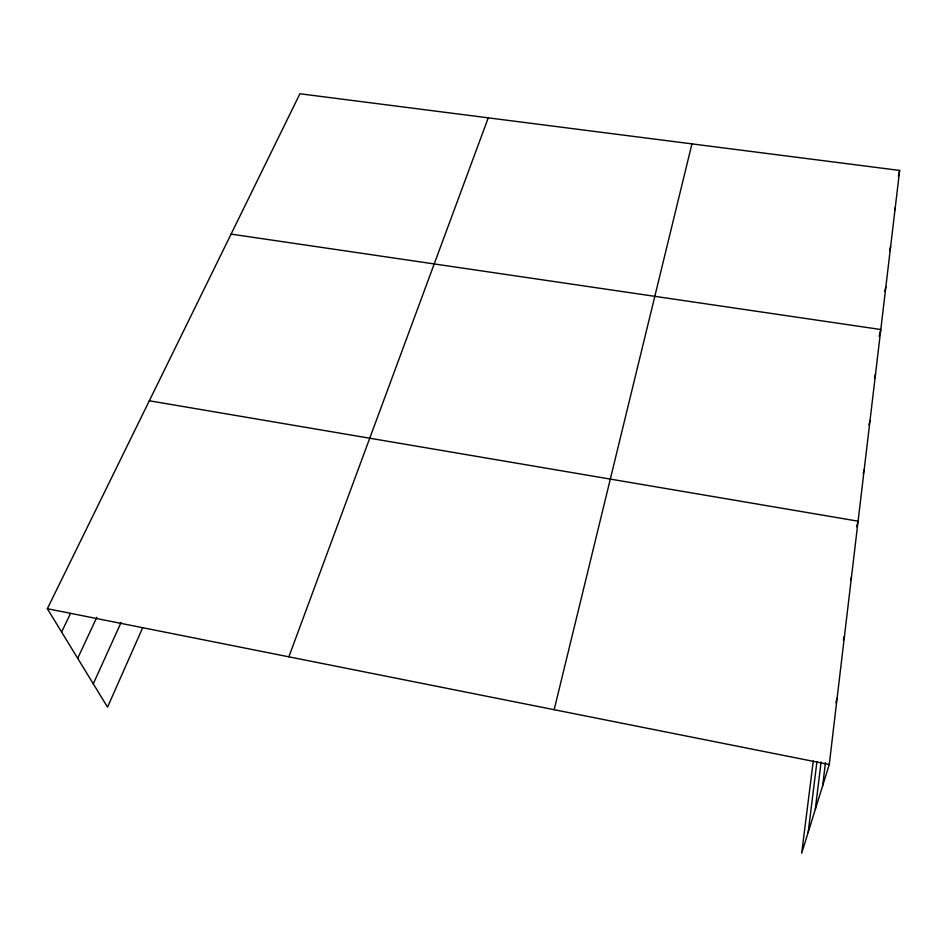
<?xml version="1.0" encoding="UTF-8"?>
<svg xmlns="http://www.w3.org/2000/svg" width="947" height="947" viewBox="0 0 947 947"><rect width="100%" height="100%" fill="white"/><g stroke="black" fill="none" stroke-linecap="round" stroke-linejoin="round"><path stroke-width="1.42" d="M813.284 760.903L801.683 853.235L829.252 764.513L899.65 170.436L299.915 93.765L47.35 608.708L107.544 707.149L142.642 627.79M822.671 785.702L825.441 762.655M815.284 809.472L821.096 761.933M808.17 832.389L816.918 761.814M898.36 176.142L899.65 170.436M894.595 210.447L895.246 207.618M889.671 250.659L890.642 246.457M884.853 291.214L885.836 287.048M879.159 336.374L880.793 329.52L231.08 234.11M554.161 709.694L691.937 143.885M874.483 378.279L875.525 374.018M868.955 424.872L869.997 420.681M863.143 473.772L864.197 469.676M856.609 526.781L858.089 521.181L149.33 400.782M850.726 579.789L851.471 577.066M843.303 640.219L844.475 636.076M835.846 702.662L837.077 698.448M288.871 656.827L488.261 117.842M93.279 683.817L121.062 622.522M77.69 658.331L96.795 617.302M61.614 632.028L70.421 613.62M47.35 608.708L829.252 764.513"/></g></svg>
